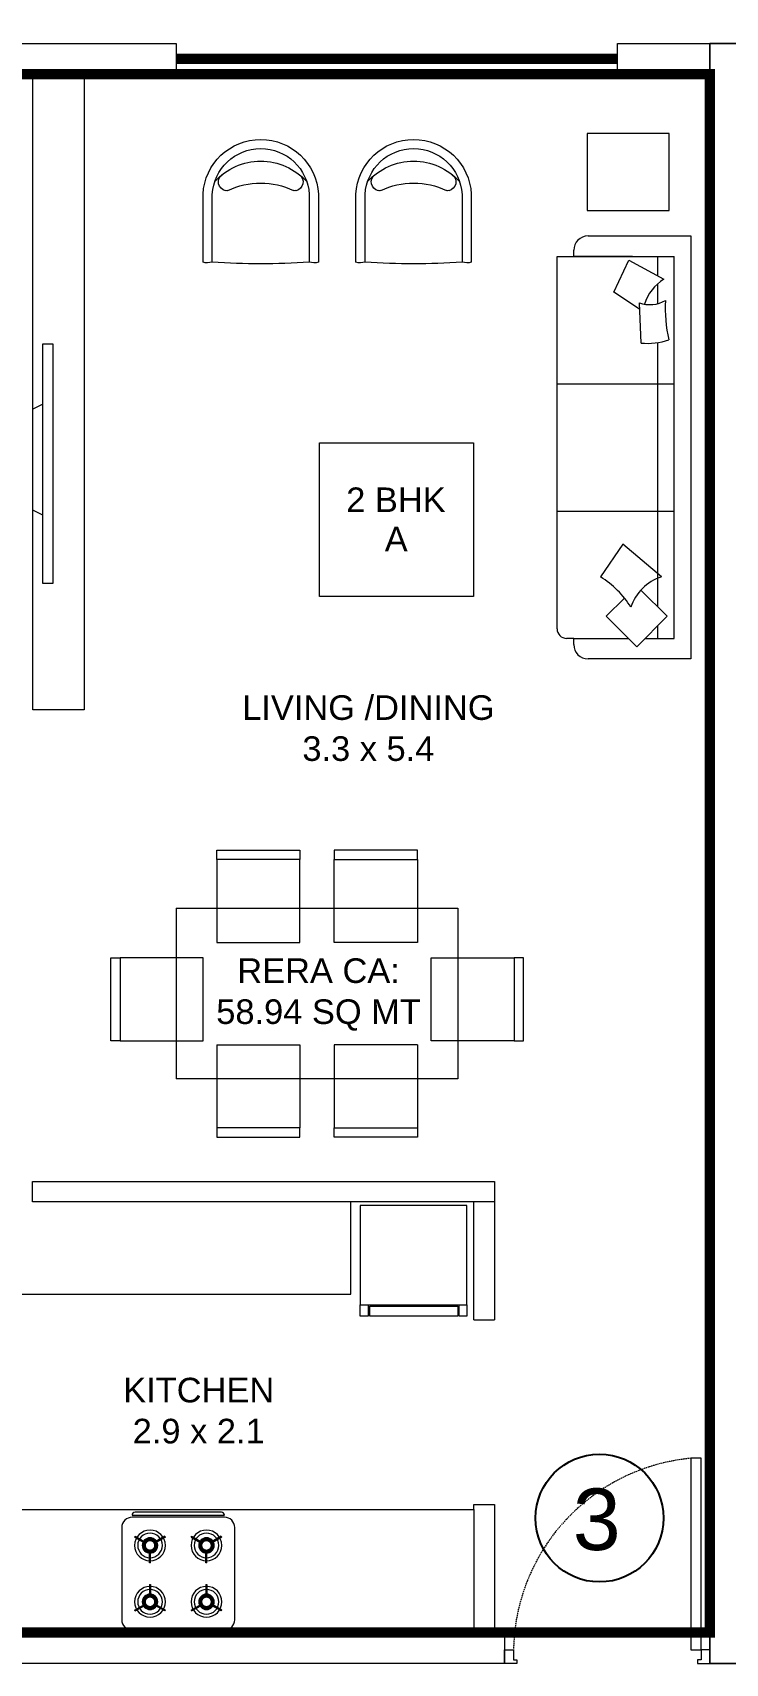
# Model space of a CAD drawing. Header units: inches. Extents: x 27644242 to 29761523, y -859349 to 216979.
# Drawn here: x 29061165 to 29064539, y -316734 to -308782 of the extents above; entities that cross this region are included whole.
import ezdxf

# ---------------------------------------------------------------- set-up
doc = ezdxf.new("R2010")
doc.units = ezdxf.units.IN
doc.header["$MEASUREMENT"] = 0
doc.set_wipeout_variables(frame=1)
doc.linetypes.add('DASHED', pattern=[0.75, 0.5, -0.25])
doc.layers.get('Defpoints').update_dxf_attribs({"color": 8})
for name, color, linetype, lineweight in [('DOOR', 4, 'Continuous', 0), ('FURN', 250, 'Continuous', 0), ('WALL', 7, 'Continuous', 20), ('WINDOW', 162, 'Continuous', 13)]:
    doc.layers.add(name, color=color, linetype=linetype, lineweight=lineweight)
doc.layers.add('text', color=7, linetype='Continuous')
doc.styles.add('AMITS', font='arial.ttf')

# ---------------------------------------------------------------- blocks, each defined once
blk = doc.blocks.new('A$C4D4B4B8A')
at = {"layer": 'WALL', "ltscale": 500}
blk.add_lwpolyline([(-100, 0), (50, 0), (50, 7900), (-100, 7900)], close=True, dxfattribs=at)
blk = doc.blocks.new('TVVVV')
at = {"layer": 'FURN', "ltscale": 1000, "elevation": 0}
blk.add_lwpolyline([(-129.9, 740.3), (-82, 740.3), (-82, -428.6), (-129.9, -428.6)], close=True, dxfattribs=at)
for points in [[(-129.9, 446.7), (-178.7, 422)], [(-129.9, -95.7), (-178.7, -71)]]:
    blk.add_lwpolyline(points, dxfattribs=at)
blk = doc.blocks.new('DOOR_750')
at = {"layer": 'DOOR'}
for points in [[(-70, 50), (-32.5, 50), (-32.5, 750), (-70, 750)], [(-750, 50), (-717.5, 50), (-717.5, 12.5), (-705, 12.5), (-705, 0), (-750, 0)], [(0, 50), (-32.5, 50), (-32.5, 12.5), (-45, 12.5), (-45, 0), (0, 0)]]:
    blk.add_lwpolyline(points, close=True, dxfattribs=at)
at = {"layer": 'DOOR', "linetype": 'DASHED', "ltscale": 10}
blk.add_arc((-2.4, 38), 715.2, 95.4221, 179.04025, dxfattribs=at)
blk = doc.blocks.new('FRDG')
at = {"layer": 'FURN', "color": 8, "lineweight": 0, "extrusion": (3.3432e-08, -6.87431e-09, 1), "elevation": 0.0002}
for points in [[(9345.9976, -728.4923), (9346.5081, -728.4923), (9346.5081, -727.946), (9345.9976, -727.946)], [(9346.5081, -727.946), (9346.5659, -727.946), (9346.5659, -727.986), (9346.5081, -727.986)], [(9346.5139, -727.9917), (9346.5659, -727.9917), (9346.5659, -728.4442), (9346.5139, -728.4442)], [(9346.5081, -728.4523), (9346.5659, -728.4523), (9346.5659, -728.4923), (9346.5081, -728.4923)]]:
    blk.add_lwpolyline(points, close=True, dxfattribs=at)
blk = doc.blocks.new('hob')
at = {"layer": 'FURN', "extrusion": (2e-16, 7.34249e-08, 1)}
for p, q in [((-747640.1, 890446.8), (-747612.6, 890399.1)), ((-747635.8, 890449.3), (-747608.2, 890401.6)), ((-747280.1, 890449.3), (-747307.7, 890401.6)), ((-747275.8, 890446.8), (-747303.3, 890399.1)), ((-747640.1, 890302.2), (-747612.6, 890349.9)), ((-747510.5, 890377), (-747565.5, 890377)), ((-747510.5, 890372), (-747565.5, 890372)), ((-747405.4, 890377), (-747350.3, 890377)), ((-747405.4, 890372), (-747350.3, 890372)), ((-747275.8, 890302.2), (-747303.3, 890349.9)), ((-747635.8, 890299.7), (-747608.2, 890347.4)), ((-747280.1, 890299.7), (-747307.7, 890347.4)), ((-747640.1, 890171.8), (-747612.6, 890124.1)), ((-747635.8, 890174.3), (-747608.2, 890126.6)), ((-747280.1, 890174.3), (-747307.7, 890126.6)), ((-747275.8, 890171.8), (-747303.3, 890124.1)), ((-747640.1, 890027.2), (-747612.6, 890074.9)), ((-747635.8, 890024.7), (-747608.2, 890072.4)), ((-747510.5, 890102), (-747565.5, 890102)), ((-747510.5, 890097), (-747565.5, 890097)), ((-747405.4, 890102), (-747350.3, 890102)), ((-747405.4, 890097), (-747350.3, 890097)), ((-747280.1, 890024.7), (-747307.7, 890072.4)), ((-747275.8, 890027.2), (-747303.3, 890074.9))]:
    blk.add_line(p, q, dxfattribs=at)
at = {"layer": 'FURN', "extrusion": (2e-16, 7.34249e-08, 1), "elevation": 0.1}
for points in [[(-747232.9, 889962), (-747682.9, 889962, -0.414214), (-747732.9, 890012), (-747732.9, 890462, -0.414214), (-747682.9, 890512), (-747232.9, 890512, -0.414214), (-747182.9, 890462), (-747182.9, 890012, -0.414214)], [(-747172.9, 890462, -0.414214), (-747157.9, 890447), (-747157.9, 890027, -0.414214), (-747172.9, 890012), (-747172.9, 890027)]]:
    blk.add_lwpolyline(points, format="xyb", close=True, dxfattribs=at)
at = {"layer": 'FURN', "extrusion": (2e-16, 7.34249e-08, 1), "const_width": 20, "elevation": 0.1}
for points in [[(-747625.4, 890374.5, 1), (-747565.4, 890374.5, 1)], [(-747290.4, 890374.5, 1), (-747350.4, 890374.5, 1)], [(-747625.4, 890099.5, -1), (-747565.4, 890099.5, -1)], [(-747290.4, 890099.5, 1), (-747350.4, 890099.5, 1)]]:
    blk.add_lwpolyline(points, format="xyb", close=True, dxfattribs=at)
at = {"layer": 'FURN', "extrusion": (2e-16, 7.34249e-08, 1)}
for centre, radius in [((-747595.4, 890374.5, 0.1), 75), ((-747595.4, 890374.5, 0.1), 60), ((-747320.4, 890374.5, 0.1), 75), ((-747320.4, 890374.5, 0.1), 60), ((-747595.4, 890374.5, 0.1), 37.5), ((-747320.4, 890374.5, 0.1), 37.5), ((-747595.4, 890099.5, 0.1), 75), ((-747595.4, 890099.5, 0.1), 60), ((-747595.4, 890099.5, 0.1), 37.5), ((-747320.4, 890099.5, 0.1), 75), ((-747320.4, 890099.5, 0.1), 60), ((-747320.4, 890099.5, 0.1), 37.5)]:
    blk.add_circle(centre, radius, dxfattribs=at)
for centre, start, end in [((-747595.4, 890374.5, 0.1), 118.31459, 121.68541), ((-747320.4, 890374.5, 0.1), 58.31459, 61.68541), ((-747320.4, 890374.5, 0.1), 58.31459, 61.68541), ((-747595.4, 890374.5, 0.1), 358.31459, 1.68541), ((-747320.4, 890374.5, 0.1), 178.31459, 181.68541), ((-747595.4, 890374.5, 0.1), 238.31459, 241.68541), ((-747320.4, 890374.5, 0.1), 298.31459, 301.68541), ((-747595.4, 890099.5, 0.1), 118.31459, 121.68541), ((-747320.4, 890099.5, 0.1), 58.31459, 61.68541), ((-747320.4, 890099.5, 0.1), 58.31459, 61.68541), ((-747595.4, 890099.5, 0.1), 358.31459, 1.68541), ((-747320.4, 890099.5, 0.1), 178.31459, 181.68541), ((-747595.4, 890099.5, 0.1), 238.31459, 241.68541), ((-747320.4, 890099.5, 0.1), 298.31459, 301.68541)]:
    blk.add_arc(centre, 85, start, end, dxfattribs=at)
blk = doc.blocks.new('DINING TBALE')
at = {"layer": 'FURN'}
for p, q in [((551.6, 1664.6, 0.3), (551.6, 1709.6, 0.3)), ((551.6, 1709.6, 0.3), (956.6, 1709.6, 0.3)), ((551.6, 1664.6, 0.3), (551.6, 1709.6, 0.3)), ((956.6, 1709.6, 0.3), (956.6, 1664.6, 0.3)), ((1123.3, 1709.6, 0.3), (1123.3, 1664.6, 0.3)), ((1528.3, 1709.6, 0.3), (1123.3, 1709.6, 0.3)), ((1528.3, 1664.6, 0.3), (1528.3, 1709.6, 0.3)), ((1528.3, 1664.6, 0.3), (1528.3, 1709.6, 0.3)), ((956.6, 1664.6, 0.3), (551.6, 1664.6, 0.3)), ((551.6, 1664.6, 0.3), (551.6, 1259.6, 0.3)), ((956.6, 1664.6, 0.3), (551.6, 1664.6, 0.3)), ((956.6, 1259.6, 0.3), (956.6, 1664.6, 0.3)), ((1123.3, 1259.6, 0.3), (1123.3, 1664.6, 0.3)), ((1123.3, 1664.6, 0.3), (1528.3, 1664.6, 0.3)), ((1123.3, 1664.6, 0.3), (1528.3, 1664.6, 0.3)), ((1528.3, 1664.6, 0.3), (1528.3, 1259.6, 0.3)), ((1726.2, 1426.2, 0.3), (353.7, 1426.2, 0.3)), ((353.7, 1426.2, 0.3), (353.7, 594.2, 0.3)), ((1726.2, 1426.2, 0.3), (1726.2, 594.2, 0.3)), ((551.6, 1259.6, 0.3), (956.6, 1259.6, 0.3)), ((1528.3, 1259.6, 0.3), (1123.3, 1259.6, 0.3)), ((35, 1184.3, 0.3), (80, 1184.3, 0.3)), ((35, 779.3, 0.3), (35, 1184.3, 0.3)), ((485, 1184.3, 0.3), (80, 1184.3, 0.3)), ((80, 1184.3, 0.3), (80, 779.3, 0.3)), ((80, 1184.3, 0.3), (80, 779.3, 0.3)), ((485, 779.3, 0.3), (485, 1184.3, 0.3)), ((1594.9, 1184.3, 0.3), (1999.9, 1184.3, 0.3)), ((1594.9, 779.3, 0.3), (1594.9, 1184.3, 0.3)), ((2044.9, 1184.3, 0.3), (1999.9, 1184.3, 0.3)), ((1999.9, 1184.3, 0.3), (1999.9, 779.3, 0.3)), ((1999.9, 1184.3, 0.3), (1999.9, 779.3, 0.3)), ((2044.9, 779.3, 0.3), (2044.9, 1184.3, 0.3)), ((80, 779.3, 0.3), (35, 779.3, 0.3)), ((80, 779.3, 0.3), (35, 779.3, 0.3)), ((80, 779.3, 0.3), (485, 779.3, 0.3)), ((551.6, 760.8, 0.3), (956.6, 760.8, 0.3)), ((551.6, 760.8, 0.3), (551.6, 355.8, 0.3)), ((956.6, 760.8, 0.3), (956.6, 355.8, 0.3)), ((1123.3, 760.8, 0.3), (1123.3, 355.8, 0.3)), ((1528.3, 760.8, 0.3), (1123.3, 760.8, 0.3)), ((1528.3, 760.8, 0.3), (1528.3, 355.8, 0.3)), ((1999.9, 779.3, 0.3), (1594.9, 779.3, 0.3)), ((1999.9, 779.3, 0.3), (2044.9, 779.3, 0.3)), ((1999.9, 779.3, 0.3), (2044.9, 779.3, 0.3)), ((353.7, 594.2, 0.3), (1726.2, 594.2, 0.3)), ((551.6, 355.8, 0.3), (551.6, 310.8, 0.3)), ((551.6, 355.8, 0.3), (551.6, 310.8, 0.3)), ((956.6, 355.8, 0.3), (551.6, 355.8, 0.3)), ((956.6, 355.8, 0.3), (551.6, 355.8, 0.3)), ((956.6, 310.8, 0.3), (956.6, 355.8, 0.3)), ((1123.3, 310.8, 0.3), (1123.3, 355.8, 0.3)), ((1123.3, 355.8, 0.3), (1528.3, 355.8, 0.3)), ((1123.3, 355.8, 0.3), (1528.3, 355.8, 0.3)), ((1528.3, 355.8, 0.3), (1528.3, 310.8, 0.3)), ((1528.3, 355.8, 0.3), (1528.3, 310.8, 0.3)), ((551.6, 310.8, 0.3), (956.6, 310.8, 0.3)), ((1528.3, 310.8, 0.3), (1123.3, 310.8, 0.3))]:
    blk.add_line(p, q, dxfattribs=at)
blk = doc.blocks.new('sofasaaaaaaaaaaa')
at = {"color": 0, "linetype": 'ByBlock'}
for p, q in [((-322, 709.7), (-322, 744.7)), ((-275.4, 791.2), (1540.6, 791.2)), ((298.9, 791.2), (298.9, 220.8)), ((919.7, 791.2), (919.7, 220.8)), ((1540.6, 791.2), (1540.6, 220.8)), ((-422, 139.3), (-422, 639.9)), ((-352.1, 709.7), (-322, 709.7)), ((-322, 709.7), (-322, 443.7)), ((1540.6, 709.7), (1570.7, 709.7)), ((1540.6, 424.5), (1540.6, 709.7)), ((1640.6, 639.9), (1640.6, 139.3)), ((137.3, 470.5), (-22.2, 579.5)), ((-214.4, 551.3), (-362.5, 403.1)), ((-125.9, 462.8), (-214.4, 551.3)), ((1283.3, 389.1), (1365.5, 514.1)), ((1365.5, 514.1), (1521.5, 442.3)), ((-362.5, 403.1), (-214.4, 254.9)), ((-22.2, 283.2), (137.3, 470.5)), ((1521.5, 442.3), (1429.8, 270.3)), ((-322, 362.5), (-322, 220.8)), ((-214.4, 254.9), (-86.6, 382.7)), ((1117.7, 382), (1313.9, 390.4)), ((-261.7, 302.3), (-322, 302.3)), ((1120.5, 302.3), (-167, 302.3)), ((1405.4, 302.3), (1309.9, 302.3)), ((1540.6, 302.3), (1446.8, 302.3)), ((-322, 220.8), (1540.6, 220.8)), ((1640.6, 139.3), (-422, 139.3))]:
    blk.add_line(p, q, dxfattribs=at)
for centre, radius, start, end in [((-275.4, 744.7), 46.6, 90, 180), ((-352.1, 639.9), 69.8, 90, 180), ((1570.7, 639.9), 69.8, 0, 90), ((-415.4, 824.5), 463.3, 301.93011, 328.06989), ((-242.2, 211.4), 231.4, 18.07851, 71.92149), ((1464.8, 354.2), 348.2, 175.41548, 198.06974), ((1460, 339.6), 154.7, 160.8325, 209.92347), ((1234.2, 146.5), 231.5, 32.33007, 71.50567), ((1279.8, -337.5), 601.7, 85.59898, 104.04019)]:
    blk.add_arc(centre, radius, start, end, dxfattribs=at)
blk = doc.blocks.new('cha-1')
at = {"color": 0, "linetype": 'ByBlock'}
for points in [[(375, 10), (375, 453, 0.950858), (-375, 453), (-375, 10)], [(315, 11), (315, 452, 0.946504), (-315, 452), (-315, 11)]]:
    blk.add_lwpolyline(points, format="xyb", dxfattribs=at)
for centre, radius, start, end in [((0, 263), 405, 42.4573, 137.5427), ((-217, 533), 58.2, 126.2045, 258.1486), ((217, 533), 58.2, 281.8514, 53.7955), ((-224, 501), 25, 258.1486, 294.8492), ((0, 17), 508, 65.1508, 114.8492), ((224, 501), 25, 245.1508, 281.8514), ((-347, 125), 118, 256.2867, 285.6904), ((0, 4466), 4466, 265.9551, 274.0449), ((347, 125), 118, 254.3096, 283.7133)]:
    blk.add_arc(centre, radius, start, end, dxfattribs=at)

msp = doc.modelspace()

# ---------------------------------------------------------------- linework, layer by layer
at = {"layer": 'FURN', "ltscale": 500}
for p, q in [((29062714.4, -314934), (29062714.4, -314484)), ((29060414.4, -314934), (29062714.4, -314934)), ((29060414.4, -315984), (29063314.4, -315984))]:
    msp.add_line(p, q, dxfattribs=at)
msp.add_lwpolyline([(29061166.1, -308984), (29061416.1, -308984), (29061416.1, -312084), (29061166.1, -312084)], close=True, dxfattribs=at)
at = {"layer": 'FURN', "ltscale": 500, "elevation": 0}
msp.add_lwpolyline([(29064266.2, -309273.7), (29063866.2, -309273.7), (29063866.2, -309648.7), (29064266.2, -309648.7)], close=True, dxfattribs=at)
at = {"layer": 'FURN', "ltscale": 1000}
msp.add_lwpolyline([(29062563, -310781.3), (29063313, -310781.3), (29063313, -311531.3), (29062563, -311531.3)], close=True, dxfattribs=at)
at = {"layer": 'text', "color": 1, "ltscale": 500}
msp.add_circle((29063926.4, -316025.7), 311.4, dxfattribs=at)
at = {"layer": 'WALL', "ltscale": 500}
for p, q in [((29063314.4, -315059), (29063314.4, -314484)), ((29063414.4, -314484), (29063414.4, -315059)), ((29063314.4, -315059), (29063414.4, -315059)), ((29063314.4, -315984), (29063314.4, -315959)), ((29063314.4, -315959), (29063414.4, -315959)), ((29063314.4, -315984), (29063314.4, -316584)), ((29063414.4, -315959), (29063414.4, -316584)), ((29063414.4, -316584), (29063314.4, -316584))]:
    msp.add_line(p, q, dxfattribs=at)
for points in [[(29061864.5, -308834), (29061864.5, -308984), (29060714.5, -308984), (29060714.5, -308834)], [(29063414.4, -314384), (29063414.4, -314484), (29061164.5, -314484), (29061164.5, -314384)], [(29063464.4, -316734), (29060264.4, -316734), (29060264.4, -316584), (29063464.4, -316584)]]:
    msp.add_lwpolyline(points, close=True, dxfattribs=at)
at = {"layer": 'WINDOW', "ltscale": 500, "const_width": 50}
msp.add_lwpolyline([(29064014.5, -308909), (29061864.5, -308909)], dxfattribs=at)

# ---------------------------------------------------------------- block references
at = {"color": 2, "ltscale": 500}
msp.add_blockref('A$C4D4B4B8A', (29064564.4, -316734), dxfattribs=at)
at = {"layer": 'FURN', "ltscale": 1000, "rotation": 90.00000000000001}
msp.add_blockref('sofasaaaaaaaaaaa', (29064510.9, -311413.6), dxfattribs=at)
at = {"layer": 'FURN', "ltscale": 1000}
msp.add_blockref('TVVVV', (29061344.8, -311039.9, 0), dxfattribs=at)
at = {"layer": 'FURN', "ltscale": 1000, "xscale": -1}
msp.add_blockref('DINING TBALE', (29063590.7, -314478.2, -0.3), dxfattribs=at)
at = {"layer": 'FURN', "extrusion": (-6.40542e-09, 9.36485e-09, 1), "xscale": 950.000000000018, "yscale": 950.0000000000115, "zscale": 950.0000000000108, "rotation": 270.0250834735325}
msp.add_blockref('FRDG', (29750941.7, 8564498.6, -0.1), dxfattribs=at)
at = {"layer": 'FURN', "xscale": -1, "rotation": 269.9999999999914}
msp.add_blockref('hob', (28171637.5, 431161.6, 0), dxfattribs=at)

# ---------------------------------------------------------------- texts
at = {"layer": 'text', "color": 1, "ltscale": 100, "attachment_point": 1, "style": 'AMITS'}
for s, insert, char_height, width in [('\\pxqc;2 BHK', (29062077.3, -310999.8), 120, 1715.235), ('\\pxqc;A', (29062078.7, -311191.4), 120, 1715.235), ('\\pxqc;3', (29063540.5, -315881.3), 300, 744.906)]:
    msp.add_mtext(s, dxfattribs=dict(at, insert=insert, char_height=char_height, width=width))
at = {"layer": 'text', "ltscale": 100, "char_height": 120, "width": 1715.235, "style": 'AMITS'}
for s, insert, attachment_point in [('\\pxqc;LIVING /DINING\\P3.3 x 5.4', (29063658.2, -312334.8), 9), ('\\pxqc;RERA CA: \\P58.94 SQ MT', (29061700.4, -313648.9), 7), ('\\pxqc;KITCHEN\\P2.9 x 2.1', (29062831.7, -315663), 9)]:
    msp.add_mtext(s, dxfattribs=dict(at, insert=insert, attachment_point=attachment_point))

# ---------------------------------------------------------------- next in the draw order: linework, layer by layer
at = {"layer": 'Defpoints', "ltscale": 500}
msp.add_lwpolyline([(29064264.4, -316584, 50, 50, 0), (29060414.4, -316584, 50, 50, 0), (29060414.4, -314334, 50, 50, 0), (29060264.4, -314334, 50, 50, 0), (29060264.4, -314434, 50, 50, 0), (29058964.1, -314434, 50, 50, 0), (29058964.4, -312984.1, 50, 50, 0), (29057164.4, -312984, 50, 50, 0), (29057164.4, -314434, 50, 50, 0), (29054764.4, -314434, 50, 50, 0), (29054764.5, -308986.3, 50, 50, 0), (29058064.4, -308986.2, 50, 50, 0), (29058064.4, -308983.9, 50, 50, 0), (29061064.4, -308984, 50, 50, 0), (29061064.4, -308984, 50, 50, 0), (29064464.5, -308984, 50, 50, 0), (29064464.5, -316584, 50, 50, 0), (29063064.4, -316584, 50, 50, 0)], format="xyseb", dxfattribs=at)
at = {"layer": 'WALL', "ltscale": 500}
for points in [[(29064464.5, -308834), (29064464.5, -308984), (29064014.5, -308984), (29064014.5, -308834)], [(29064614.5, -316734), (29064464.5, -316734), (29064464.5, -308834), (29064614.5, -308834)]]:
    msp.add_lwpolyline(points, close=True, dxfattribs=at)

# ---------------------------------------------------------------- next in the draw order: block references
at = {"layer": 'DOOR', "xscale": 1.333333977559269, "yscale": 1.333333977559269, "zscale": 1.333333977559269}
msp.add_blockref('DOOR_750', (29064464.5, -316734), dxfattribs=at)

# ---------------------------------------------------------------- next in the draw order: block references
at = {"layer": 'FURN', "ltscale": 1000, "xscale": -0.7494972036074088, "yscale": 0.7494972036074088, "zscale": 0.7494972036074088}
for p in [(29062276.2, -309909.3), (29063021, -309909.3)]:
    msp.add_blockref('cha-1', p, dxfattribs=at)

doc.saveas('drawing.dxf')
